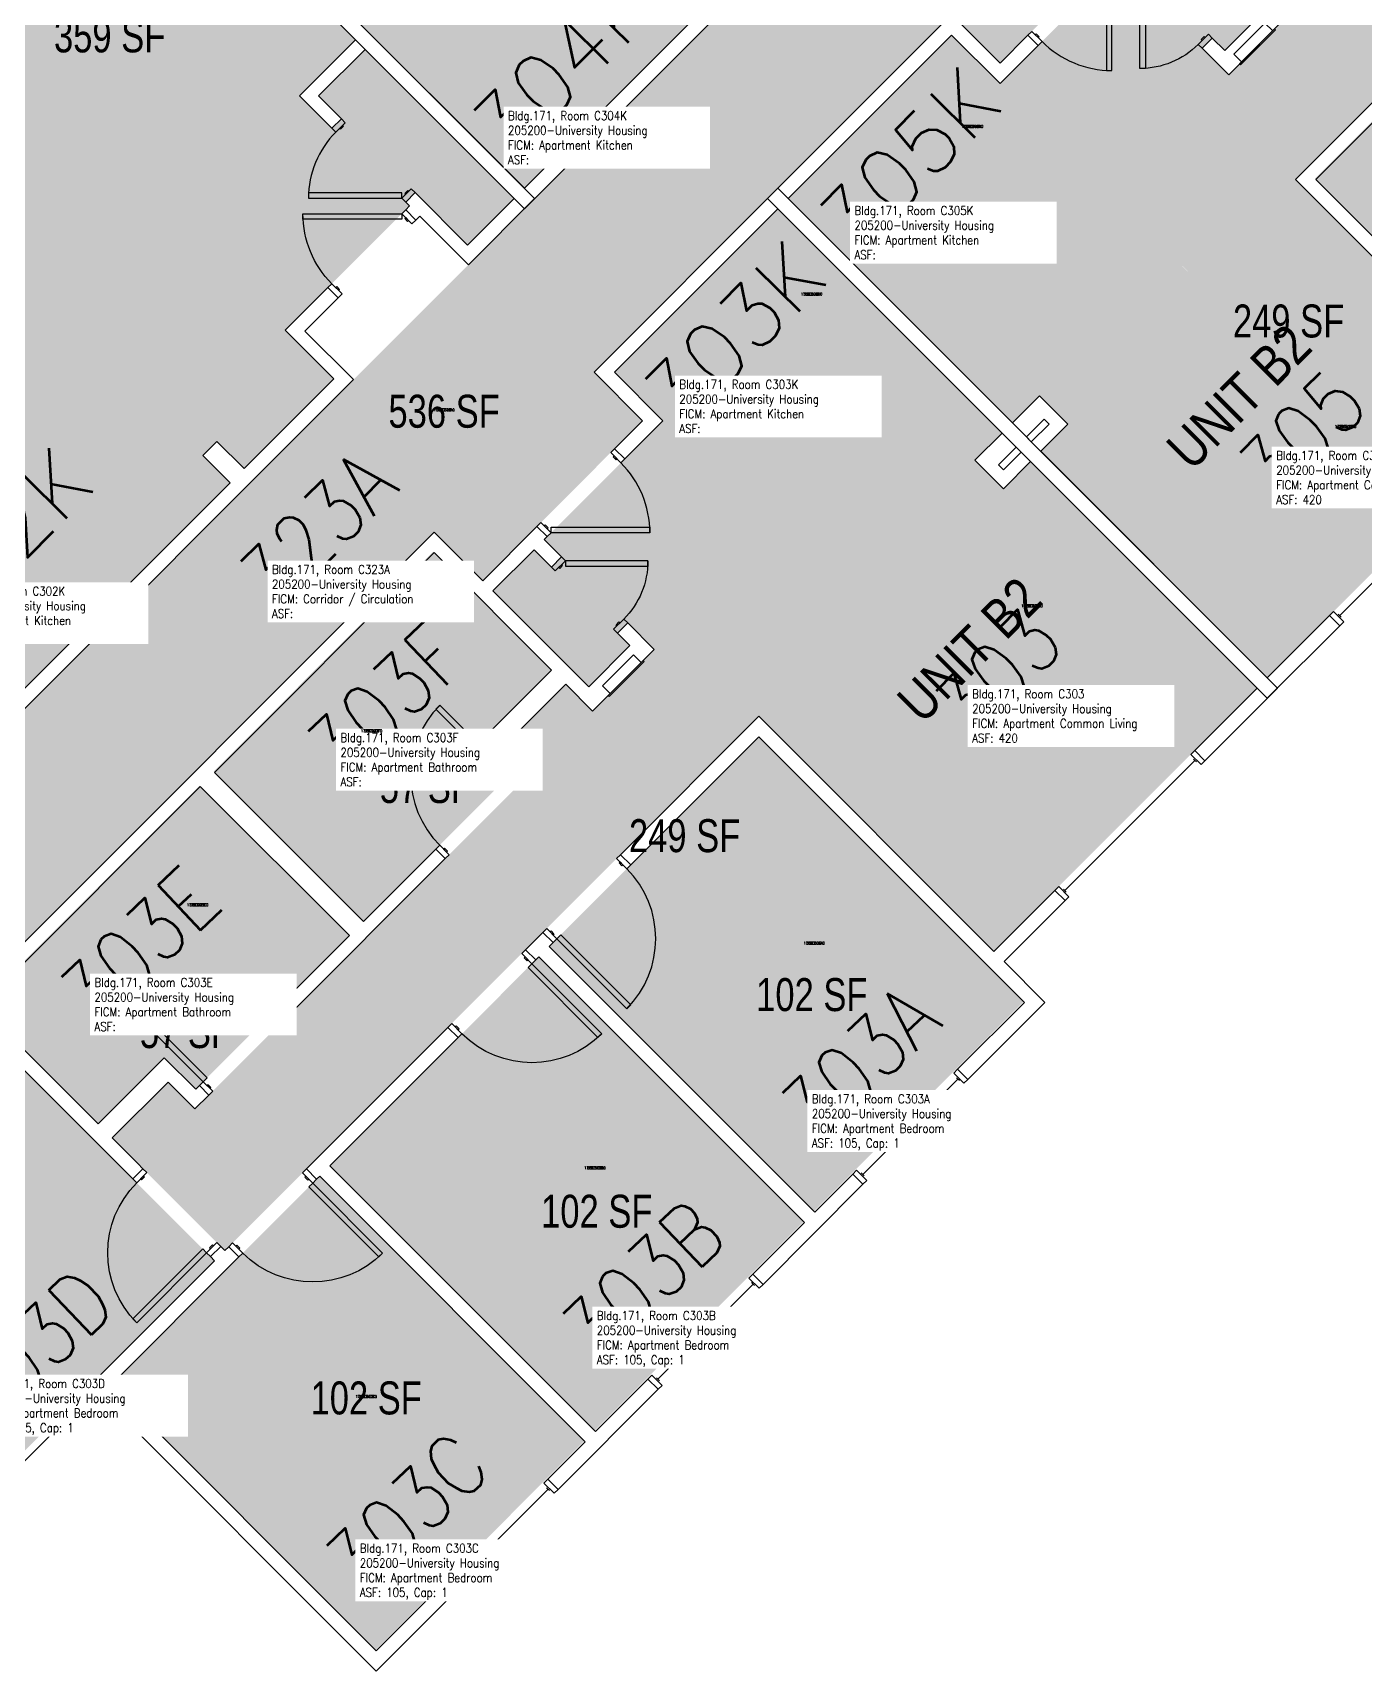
# Model space of a CAD drawing. Header units: inches. Extents: x 56 to 7496, y -2947 to 1470.
# Drawn here: x 684 to 1169, y 138 to 735 of the extents above; entities that cross this region are included whole.
import ezdxf
from ezdxf.enums import TextEntityAlignment as Align

# ---------------------------------------------------------------- set-up
doc = ezdxf.new("R2010")
doc.units = ezdxf.units.IN
doc.header["$LTSCALE"] = 48
doc.header["$MEASUREMENT"] = 0
for name, color, linetype in [('A-DOOR', 2, 'Continuous'), ('A-GLAZ', 1, 'Continuous'), ('A-IDEN-RNUM', 7, 'Continuous'), ('A-IDEN-SNUM', 4, 'Continuous'), ('A-IDEN-VNUM', 4, 'Continuous'), ('A-MISC', 1, 'Continuous'), ('A-WALL', 5, 'Continuous'), ('AREA-TEXT', 3, 'Continuous'), ('Rooms-Category-Color', 7, 'Continuous'), ('Rooms-College-Color', 7, 'Continuous'), ('Rooms-Department-Color', 7, 'Continuous'), ('Rooms-Division-Color', 7, 'Continuous'), ('Rooms-Information', 7, 'Continuous')]:
    doc.layers.add(name, color=color, linetype=linetype)
doc.styles.add('AREA', font='arial.ttf', dxfattribs={"width": 0.75, "height": 12})
doc.styles.add('ROOMSNUMBER', font='txt.shx', dxfattribs={"height": 0.03})
doc.styles.add('ROOMVNUMBER', font='simplex.shx', dxfattribs={"width": 0.85})
doc.styles.get("Standard").update_dxf_attribs({"font": 'ARIALN.TTF'})

msp = doc.modelspace()

# ---------------------------------------------------------------- hatches: boundary and pattern name
h = msp.add_hatch()
h.set_pattern_fill('ANSI31', color=256, style=0)
h.set_pattern_definition([(360, (988.2143, -209.6319), (-3e-14, -0.125), [])])
h.paths.add_polyline_path([(809.68, 437.67), (851.22, 479.2), (844.7, 485.71), (803.17, 444.18)], flags=9)
at = {"layer": 'Rooms-Category-Color', "true_color": 0xadadad}
msp.add_hatch(color=253, dxfattribs=at).paths.add_polyline_path([(569.7, 292.64), (829.94, 552.88), (847.62, 535.2), (905.83, 593.42), (888.16, 611.09), (1018.29, 741.23), (1035.97, 723.55), (1094.18, 781.76), (1076.5, 799.44), (1290.6, 1013.54), (1248.19, 1055.95), (385.25, 193.02), (427.68, 150.59), (448.18, 171.1), (447.73, 171.55), (568.91, 292.73), (569.35, 292.29)])
at = {"layer": 'Rooms-Category-Color', "true_color": 0x728ef3}
for points in [[(1050.8, 582.29), (1110.3, 641.79), (1035.97, 716.13), (1079.19, 759.35), (1085.52, 753.02), (1089.23, 756.73), (1082.9, 763.06), (1097.89, 778.05), (1132.8, 743.14), (1117.81, 728.15), (1113.27, 732.69), (1109.56, 728.98), (1119.23, 719.31), (1141.64, 741.72), (1131.83, 751.53), (1152.16, 771.86), (1161.97, 762.05), (1286.45, 886.53), (1276.63, 896.34), (1296.96, 916.67), (1337.98, 875.65), (1143.52, 681.2), (1229.08, 595.64), (1133.27, 499.83)], [(400.09, 393.14), (674.36, 667.41), (588.8, 752.97), (684.61, 848.78), (801.37, 732.02), (780.98, 711.63), (792.73, 699.87), (796.18, 703.32), (787.87, 711.63), (804.82, 728.58), (859.09, 674.3), (842.14, 657.36), (823.05, 676.45), (819.6, 673), (821.02, 671.59), (775.76, 626.33), (793.44, 608.65), (760.77, 575.99), (750.87, 585.89), (745.74, 580.76), (703.06, 623.44), (623.78, 544.16), (618.65, 549.28), (597.7, 528.34), (607.5, 518.53), (586.91, 497.94), (579.84, 505.01), (454.62, 379.79), (461.69, 372.72), (441.1, 352.13)], [(922.3, 737.52), (830.29, 829.53), (780.69, 779.93), (791.03, 769.59), (781.13, 759.69), (862.8, 678.02)], [(1323.69, 661.17), (1247.32, 584.81), (1150.63, 681.5), (1226.99, 757.87)], [(1018.29, 733.8), (1110.3, 641.79), (1060.7, 592.19), (1050.36, 602.53), (1040.46, 592.63), (958.79, 674.3)], [(895.58, 611.09), (987.59, 519.08), (1037.19, 568.68), (1026.85, 579.02), (1036.75, 588.92), (955.08, 670.59)], [(755.64, 570.86), (659.12, 474.34), (606.54, 526.92), (703.06, 623.44)], [(1047.09, 578.58), (987.59, 519.08), (913.26, 593.42), (870.04, 550.19), (876.36, 543.87), (872.65, 540.15), (866.32, 546.48), (851.33, 531.49), (886.25, 496.58), (901.24, 511.57), (896.69, 516.11), (900.41, 519.82), (910.08, 510.15), (887.66, 487.74), (877.85, 497.55), (857.52, 477.22), (867.33, 467.41), (742.86, 342.94), (733.05, 352.75), (712.72, 332.42), (753.73, 291.41), (948.18, 485.86), (1033.74, 400.3), (1129.56, 496.11)], [(749.62, 465.76), (829.62, 545.76), (872.72, 502.68), (848.68, 478.64), (860.17, 467.15), (804.21, 411.18)], [(968.19, 305.67), (1044.56, 382.04), (948.18, 478.44), (871.82, 402.07)], [(743.12, 350.1), (799.08, 406.06), (744.49, 460.63), (664.49, 380.63), (707.59, 337.55), (731.63, 361.59)], [(888.38, 225.86), (964.48, 301.96), (868.1, 398.36), (792, 322.25)], [(577.13, 292.64), (666.05, 203.73), (750.02, 287.69), (661.1, 376.61)], [(884.66, 222.15), (808.56, 146.05), (712.19, 242.44), (788.29, 318.54)]]:
    msp.add_hatch(color=171, dxfattribs=at).paths.add_polyline_path(points)
at = {"layer": 'Rooms-College-Color', "true_color": 0xadadad}
for points in [[(569.7, 292.64), (829.94, 552.88), (847.62, 535.2), (905.83, 593.42), (888.16, 611.09), (1018.29, 741.23), (1035.97, 723.55), (1094.18, 781.76), (1076.5, 799.44), (1290.6, 1013.54), (1248.19, 1055.95), (385.25, 193.02), (427.68, 150.59), (448.18, 171.1), (447.73, 171.55), (568.91, 292.73), (569.35, 292.29)], [(1050.8, 582.29), (1110.3, 641.79), (1035.97, 716.13), (1079.19, 759.35), (1085.52, 753.02), (1089.23, 756.73), (1082.9, 763.06), (1097.89, 778.05), (1132.8, 743.14), (1117.81, 728.15), (1113.27, 732.69), (1109.56, 728.98), (1119.23, 719.31), (1141.64, 741.72), (1131.83, 751.53), (1152.16, 771.86), (1161.97, 762.05), (1286.45, 886.53), (1276.63, 896.34), (1296.96, 916.67), (1337.98, 875.65), (1143.52, 681.2), (1229.08, 595.64), (1133.27, 499.83)], [(400.09, 393.14), (674.36, 667.41), (588.8, 752.97), (684.61, 848.78), (801.37, 732.02), (780.98, 711.63), (792.73, 699.87), (796.18, 703.32), (787.87, 711.63), (804.82, 728.58), (859.09, 674.3), (842.14, 657.36), (823.05, 676.45), (819.6, 673), (821.02, 671.59), (775.76, 626.33), (793.44, 608.65), (760.77, 575.99), (750.87, 585.89), (745.74, 580.76), (703.06, 623.44), (623.78, 544.16), (618.65, 549.28), (597.7, 528.34), (607.5, 518.53), (586.91, 497.94), (579.84, 505.01), (454.62, 379.79), (461.69, 372.72), (441.1, 352.13)], [(922.3, 737.52), (830.29, 829.53), (780.69, 779.93), (791.03, 769.59), (781.13, 759.69), (862.8, 678.02)], [(1323.69, 661.17), (1247.32, 584.81), (1150.63, 681.5), (1226.99, 757.87)], [(1018.29, 733.8), (1110.3, 641.79), (1060.7, 592.19), (1050.36, 602.53), (1040.46, 592.63), (958.79, 674.3)], [(895.58, 611.09), (987.59, 519.08), (1037.19, 568.68), (1026.85, 579.02), (1036.75, 588.92), (955.08, 670.59)], [(755.64, 570.86), (659.12, 474.34), (606.54, 526.92), (703.06, 623.44)], [(1047.09, 578.58), (987.59, 519.08), (913.26, 593.42), (870.04, 550.19), (876.36, 543.87), (872.65, 540.15), (866.32, 546.48), (851.33, 531.49), (886.25, 496.58), (901.24, 511.57), (896.69, 516.11), (900.41, 519.82), (910.08, 510.15), (887.66, 487.74), (877.85, 497.55), (857.52, 477.22), (867.33, 467.41), (742.86, 342.94), (733.05, 352.75), (712.72, 332.42), (753.73, 291.41), (948.18, 485.86), (1033.74, 400.3), (1129.56, 496.11)], [(749.62, 465.76), (829.62, 545.76), (872.72, 502.68), (848.68, 478.64), (860.17, 467.15), (804.21, 411.18)], [(968.19, 305.67), (1044.56, 382.04), (948.18, 478.44), (871.82, 402.07)], [(743.12, 350.1), (799.08, 406.06), (744.49, 460.63), (664.49, 380.63), (707.59, 337.55), (731.63, 361.59)], [(888.38, 225.86), (964.48, 301.96), (868.1, 398.36), (792, 322.25)], [(577.13, 292.64), (666.05, 203.73), (750.02, 287.69), (661.1, 376.61)], [(884.66, 222.15), (808.56, 146.05), (712.19, 242.44), (788.29, 318.54)]]:
    msp.add_hatch(color=253, dxfattribs=at).paths.add_polyline_path(points)
at = {"layer": 'Rooms-Department-Color', "true_color": 0xacacac}
msp.add_hatch(color=253, dxfattribs=at).paths.add_polyline_path([(569.7, 292.64), (829.94, 552.88), (847.62, 535.2), (905.83, 593.42), (888.16, 611.09), (1018.29, 741.23), (1035.97, 723.55), (1094.18, 781.76), (1076.5, 799.44), (1290.6, 1013.54), (1248.19, 1055.95), (385.25, 193.02), (427.68, 150.59), (448.18, 171.1), (447.73, 171.55), (568.91, 292.73), (569.35, 292.29)])
at = {"layer": 'Rooms-Department-Color', "true_color": 0x604aed}
for points in [[(1050.8, 582.29), (1110.3, 641.79), (1035.97, 716.13), (1079.19, 759.35), (1085.52, 753.02), (1089.23, 756.73), (1082.9, 763.06), (1097.89, 778.05), (1132.8, 743.14), (1117.81, 728.15), (1113.27, 732.69), (1109.56, 728.98), (1119.23, 719.31), (1141.64, 741.72), (1131.83, 751.53), (1152.16, 771.86), (1161.97, 762.05), (1286.45, 886.53), (1276.63, 896.34), (1296.96, 916.67), (1337.98, 875.65), (1143.52, 681.2), (1229.08, 595.64), (1133.27, 499.83)], [(400.09, 393.14), (674.36, 667.41), (588.8, 752.97), (684.61, 848.78), (801.37, 732.02), (780.98, 711.63), (792.73, 699.87), (796.18, 703.32), (787.87, 711.63), (804.82, 728.58), (859.09, 674.3), (842.14, 657.36), (823.05, 676.45), (819.6, 673), (821.02, 671.59), (775.76, 626.33), (793.44, 608.65), (760.77, 575.99), (750.87, 585.89), (745.74, 580.76), (703.06, 623.44), (623.78, 544.16), (618.65, 549.28), (597.7, 528.34), (607.5, 518.53), (586.91, 497.94), (579.84, 505.01), (454.62, 379.79), (461.69, 372.72), (441.1, 352.13)], [(922.3, 737.52), (830.29, 829.53), (780.69, 779.93), (791.03, 769.59), (781.13, 759.69), (862.8, 678.02)], [(1323.69, 661.17), (1247.32, 584.81), (1150.63, 681.5), (1226.99, 757.87)], [(1018.29, 733.8), (1110.3, 641.79), (1060.7, 592.19), (1050.36, 602.53), (1040.46, 592.63), (958.79, 674.3)], [(895.58, 611.09), (987.59, 519.08), (1037.19, 568.68), (1026.85, 579.02), (1036.75, 588.92), (955.08, 670.59)], [(755.64, 570.86), (659.12, 474.34), (606.54, 526.92), (703.06, 623.44)], [(1047.09, 578.58), (987.59, 519.08), (913.26, 593.42), (870.04, 550.19), (876.36, 543.87), (872.65, 540.15), (866.32, 546.48), (851.33, 531.49), (886.25, 496.58), (901.24, 511.57), (896.69, 516.11), (900.41, 519.82), (910.08, 510.15), (887.66, 487.74), (877.85, 497.55), (857.52, 477.22), (867.33, 467.41), (742.86, 342.94), (733.05, 352.75), (712.72, 332.42), (753.73, 291.41), (948.18, 485.86), (1033.74, 400.3), (1129.56, 496.11)], [(749.62, 465.76), (829.62, 545.76), (872.72, 502.68), (848.68, 478.64), (860.17, 467.15), (804.21, 411.18)], [(968.19, 305.67), (1044.56, 382.04), (948.18, 478.44), (871.82, 402.07)], [(743.12, 350.1), (799.08, 406.06), (744.49, 460.63), (664.49, 380.63), (707.59, 337.55), (731.63, 361.59)], [(888.38, 225.86), (964.48, 301.96), (868.1, 398.36), (792, 322.25)], [(577.13, 292.64), (666.05, 203.73), (750.02, 287.69), (661.1, 376.61)], [(884.66, 222.15), (808.56, 146.05), (712.19, 242.44), (788.29, 318.54)]]:
    msp.add_hatch(color=173, dxfattribs=at).paths.add_polyline_path(points)
at = {"layer": 'Rooms-Division-Color', "true_color": 0xadadad}
msp.add_hatch(color=253, dxfattribs=at).paths.add_polyline_path([(569.7, 292.64), (829.94, 552.88), (847.62, 535.2), (905.83, 593.42), (888.16, 611.09), (1018.29, 741.23), (1035.97, 723.55), (1094.18, 781.76), (1076.5, 799.44), (1290.6, 1013.54), (1248.19, 1055.95), (385.25, 193.02), (427.68, 150.59), (448.18, 171.1), (447.73, 171.55), (568.91, 292.73), (569.35, 292.29)])
at = {"layer": 'Rooms-Division-Color', "true_color": 0x604aed}
for points in [[(1050.8, 582.29), (1110.3, 641.79), (1035.97, 716.13), (1079.19, 759.35), (1085.52, 753.02), (1089.23, 756.73), (1082.9, 763.06), (1097.89, 778.05), (1132.8, 743.14), (1117.81, 728.15), (1113.27, 732.69), (1109.56, 728.98), (1119.23, 719.31), (1141.64, 741.72), (1131.83, 751.53), (1152.16, 771.86), (1161.97, 762.05), (1286.45, 886.53), (1276.63, 896.34), (1296.96, 916.67), (1337.98, 875.65), (1143.52, 681.2), (1229.08, 595.64), (1133.27, 499.83)], [(400.09, 393.14), (674.36, 667.41), (588.8, 752.97), (684.61, 848.78), (801.37, 732.02), (780.98, 711.63), (792.73, 699.87), (796.18, 703.32), (787.87, 711.63), (804.82, 728.58), (859.09, 674.3), (842.14, 657.36), (823.05, 676.45), (819.6, 673), (821.02, 671.59), (775.76, 626.33), (793.44, 608.65), (760.77, 575.99), (750.87, 585.89), (745.74, 580.76), (703.06, 623.44), (623.78, 544.16), (618.65, 549.28), (597.7, 528.34), (607.5, 518.53), (586.91, 497.94), (579.84, 505.01), (454.62, 379.79), (461.69, 372.72), (441.1, 352.13)], [(922.3, 737.52), (830.29, 829.53), (780.69, 779.93), (791.03, 769.59), (781.13, 759.69), (862.8, 678.02)], [(1323.69, 661.17), (1247.32, 584.81), (1150.63, 681.5), (1226.99, 757.87)], [(1018.29, 733.8), (1110.3, 641.79), (1060.7, 592.19), (1050.36, 602.53), (1040.46, 592.63), (958.79, 674.3)], [(895.58, 611.09), (987.59, 519.08), (1037.19, 568.68), (1026.85, 579.02), (1036.75, 588.92), (955.08, 670.59)], [(755.64, 570.86), (659.12, 474.34), (606.54, 526.92), (703.06, 623.44)], [(1047.09, 578.58), (987.59, 519.08), (913.26, 593.42), (870.04, 550.19), (876.36, 543.87), (872.65, 540.15), (866.32, 546.48), (851.33, 531.49), (886.25, 496.58), (901.24, 511.57), (896.69, 516.11), (900.41, 519.82), (910.08, 510.15), (887.66, 487.74), (877.85, 497.55), (857.52, 477.22), (867.33, 467.41), (742.86, 342.94), (733.05, 352.75), (712.72, 332.42), (753.73, 291.41), (948.18, 485.86), (1033.74, 400.3), (1129.56, 496.11)], [(749.62, 465.76), (829.62, 545.76), (872.72, 502.68), (848.68, 478.64), (860.17, 467.15), (804.21, 411.18)], [(968.19, 305.67), (1044.56, 382.04), (948.18, 478.44), (871.82, 402.07)], [(743.12, 350.1), (799.08, 406.06), (744.49, 460.63), (664.49, 380.63), (707.59, 337.55), (731.63, 361.59)], [(888.38, 225.86), (964.48, 301.96), (868.1, 398.36), (792, 322.25)], [(577.13, 292.64), (666.05, 203.73), (750.02, 287.69), (661.1, 376.61)], [(884.66, 222.15), (808.56, 146.05), (712.19, 242.44), (788.29, 318.54)]]:
    msp.add_hatch(color=173, dxfattribs=at).paths.add_polyline_path(points)

# ---------------------------------------------------------------- linework, layer by layer
at = {"layer": 'A-DOOR'}
for points in [[(1076.72, 756.88), (1074.72, 756.88), (1074.72, 720.88), (1076.72, 720.88)], [(1086.93, 751.6), (1088.93, 751.6), (1088.93, 721.6), (1086.93, 721.6)], [(1047.55, 735.14), (1046.14, 733.72), (1049.85, 730.01), (1051.27, 731.43)], [(1048.79, 733.9), (1049.15, 734.25), (1050.21, 733.19), (1049.85, 732.84)], [(1111.86, 734.1), (1113.27, 732.69), (1109.56, 728.98), (1108.14, 730.39)], [(1110.62, 732.87), (1110.27, 733.22), (1109.21, 732.16), (1109.56, 731.81)], [(797.59, 701.9), (796.18, 703.32), (792.73, 699.87), (794.15, 698.46)], [(796.62, 700.93), (796.97, 700.58), (795.91, 699.52), (795.56, 699.87)], [(818.19, 674.42), (818.19, 676.42), (784.19, 676.42), (784.19, 674.42)], [(821.63, 677.86), (823.05, 676.45), (819.6, 673), (818.19, 674.42)], [(820.66, 676.89), (820.31, 677.24), (819.25, 676.18), (819.6, 675.83)], [(818.17, 668.74), (818.17, 666.74), (782.17, 666.74), (782.17, 668.74)], [(821.88, 665.03), (823.29, 666.44), (819.58, 670.15), (818.17, 668.74)], [(820.64, 666.26), (820.29, 665.91), (819.23, 666.97), (819.58, 667.33)], [(796.42, 639.57), (795.01, 638.16), (791.3, 641.87), (792.71, 643.28)], [(795.19, 640.81), (795.54, 641.16), (794.48, 642.22), (794.13, 641.87)], [(894.25, 581.83), (895.66, 583.24), (899.37, 579.53), (897.96, 578.12)], [(895.48, 580.59), (895.13, 580.24), (896.19, 579.18), (896.54, 579.53)], [(868.79, 556.37), (867.38, 554.96), (871.09, 551.25), (872.5, 552.66)], [(870.03, 555.14), (870.38, 555.49), (871.44, 554.43), (871.09, 554.07)], [(872.5, 552.66), (872.5, 554.66), (908.5, 554.66), (908.5, 552.66)], [(874.07, 538.74), (872.65, 540.15), (876.36, 543.87), (877.78, 542.45)], [(875.3, 539.98), (875.66, 539.62), (876.72, 540.68), (876.36, 541.04)], [(877.78, 542.45), (877.78, 540.45), (907.78, 540.45), (907.78, 542.45)], [(895.28, 517.53), (896.69, 516.11), (900.41, 519.82), (898.99, 521.24)], [(896.52, 518.76), (896.16, 519.12), (897.22, 520.18), (897.58, 519.82)], [(857.42, 464.39), (856.01, 462.98), (830.55, 488.44), (831.96, 489.85)], [(860.87, 460.95), (862.28, 462.36), (858.83, 465.81), (857.42, 464.39)], [(859.9, 461.92), (859.54, 461.57), (858.48, 462.63), (858.83, 462.98)], [(835.41, 435.49), (834, 434.08), (830.55, 437.52), (831.96, 438.94)], [(834.44, 436.46), (834.79, 436.82), (833.73, 437.88), (833.38, 437.52)], [(896.39, 434.07), (897.8, 435.48), (901.51, 431.77), (900.1, 430.35)], [(897.63, 432.83), (897.27, 432.47), (898.33, 431.41), (898.69, 431.77)], [(870.93, 408.61), (869.52, 407.2), (873.23, 403.48), (874.64, 404.9)], [(872.17, 407.37), (872.52, 407.73), (873.58, 406.66), (873.23, 406.31)], [(874.64, 404.9), (876.06, 406.31), (901.51, 380.86), (900.1, 379.44)], [(861.83, 399.51), (863.24, 400.92), (866.95, 397.21), (865.54, 395.79)], [(863.07, 398.27), (862.71, 397.91), (863.77, 396.85), (864.13, 397.21)], [(865.54, 395.79), (864.13, 394.38), (889.58, 368.92), (891, 370.34)], [(745.87, 352.85), (747.29, 354.26), (721.83, 379.72), (720.42, 378.3)], [(774.78, 374.86), (776.19, 376.27), (772.74, 379.72), (771.33, 378.3)], [(773.81, 375.83), (773.45, 375.48), (772.39, 376.54), (772.74, 376.89)], [(836.37, 374.05), (834.96, 372.64), (838.67, 368.92), (840.08, 370.34)], [(837.61, 372.81), (837.96, 373.17), (839.02, 372.1), (838.67, 371.75)], [(749.32, 349.4), (747.91, 347.99), (744.46, 351.43), (745.87, 352.85)], [(748.35, 350.37), (748.7, 350.73), (747.64, 351.79), (747.29, 351.43)], [(725.36, 319.78), (723.94, 321.19), (720.23, 317.48), (721.65, 316.07)], [(724.12, 318.54), (724.47, 318.19), (723.41, 317.13), (723.06, 317.48)], [(782.01, 319.69), (783.43, 321.1), (787.14, 317.39), (785.73, 315.98)], [(783.25, 318.45), (782.9, 318.1), (783.96, 317.04), (784.31, 317.39)], [(785.73, 315.98), (784.31, 314.56), (809.77, 289.11), (811.18, 290.52)], [(750.81, 294.32), (752.23, 292.91), (748.52, 289.2), (747.1, 290.61)], [(749.58, 293.08), (749.22, 293.44), (748.16, 292.38), (748.52, 292.02)], [(756.56, 294.23), (755.14, 292.82), (758.86, 289.11), (760.27, 290.52)], [(757.8, 293), (758.15, 293.35), (759.21, 292.29), (758.86, 291.94)], [(747.1, 290.61), (745.69, 292.02), (720.23, 266.57), (721.65, 265.15)]]:
    msp.add_lwpolyline(points, close=True, dxfattribs=at)
for centre, radius, start, end in [((1076.72, 756.88), 36, 225, 270), ((818.19, 674.42), 34, 135, 180), ((872.5, 552.66), 36, 360, 45), ((857.42, 464.39), 36, 135, 225), ((874.64, 404.9), 36, 315, 45)]:
    msp.add_arc(centre, radius, start, end, dxfattribs=at)
at = {"layer": 'A-DOOR', "extrusion": (0, 0, -1)}
for centre, radius, start, end in [((-1086.93, 751.6), 30, 225, 270), ((-818.17, 668.74), 36, 315, 0), ((-877.78, 542.45), 30, 180, 225), ((-745.87, 352.85), 36, 45, 135), ((-865.54, 395.79), 36, 225, 315), ((-747.1, 290.61), 36, 315, 45), ((-785.73, 315.98), 36, 225, 315)]:
    msp.add_arc(centre, radius, start, end, dxfattribs=at)
at = {"layer": 'A-GLAZ'}
for p, q in [((1159.6, 522.45), (1206.98, 569.82)), ((1159.07, 522.98), (1160.13, 521.92)), ((1106.94, 469.78), (1059.56, 422.4)), ((1106.41, 470.31), (1107.47, 469.25)), ((1059.03, 422.93), (1060.09, 421.87)), ((1020.64, 353.79), (985.99, 319.14)), ((1020.11, 354.32), (1021.17, 353.26)), ((985.46, 319.67), (986.52, 318.61)), ((946.06, 279.21), (911.41, 244.56)), ((945.53, 279.74), (946.59, 278.68)), ((910.88, 245.09), (911.94, 244.03)), ((699.29, 233.25), (677.37, 211.33)), ((698.76, 233.78), (699.82, 232.72)), ((703.62, 233.87), (704.33, 233.16)), ((871.44, 204.59), (836.8, 169.94)), ((870.91, 205.12), (871.97, 204.06)), ((836.27, 170.47), (837.33, 169.41))]:
    msp.add_line(p, q, dxfattribs=at)
for points in [[(1161.11, 520.24), (1159.69, 518.82), (1155.98, 522.54), (1157.39, 523.95)], [(1109.15, 468.28), (1110.56, 469.69), (1106.85, 473.4), (1105.43, 471.99)], [(1061.06, 420.19), (1059.65, 418.78), (1055.94, 422.49), (1057.35, 423.91)], [(1022.85, 352.28), (1024.26, 353.7), (1020.55, 357.41), (1019.14, 356)], [(987.5, 316.93), (986.08, 315.52), (982.37, 319.23), (983.78, 320.64)], [(948.27, 277.71), (949.69, 279.12), (945.97, 282.83), (944.56, 281.42)], [(912.92, 242.35), (911.5, 240.94), (907.79, 244.65), (909.2, 246.06)], [(701.5, 231.75), (702.91, 233.16), (699.2, 236.88), (697.78, 235.46)], [(873.65, 203.09), (875.07, 204.5), (871.36, 208.21), (869.94, 206.8)], [(838.3, 167.73), (836.88, 166.32), (833.17, 170.03), (834.59, 171.45)]]:
    msp.add_lwpolyline(points, close=True, dxfattribs=at)
at = {"layer": 'A-MISC'}
for points in [[(1123.93, 724.01), (1121.1, 726.84), (1132.42, 738.15), (1135.25, 735.32)], [(905.37, 505.45), (902.54, 508.28), (891.23, 496.97), (894.06, 494.14)]]:
    msp.add_lwpolyline(points, dxfattribs=at)
for points in [[(1123.22, 723.3), (1123.58, 722.95), (1136.31, 735.68), (1135.95, 736.03)], [(906.08, 506.16), (906.43, 505.8), (893.7, 493.08), (893.35, 493.43)]]:
    msp.add_lwpolyline(points, close=True, dxfattribs=at)
at = {"layer": 'A-WALL'}
for p, q in [((866.51, 674.3), (684.61, 856.21)), ((862.8, 670.59), (680.9, 852.5)), ((684.61, 848.78), (801.37, 732.02)), ((781.13, 759.69), (862.8, 678.02)), ((1018.29, 741.23), (951.37, 674.3)), ((1035.97, 723.55), (1018.29, 741.23)), ((1132.8, 743.14), (1117.81, 728.15)), ((1119.23, 719.31), (1141.64, 741.72)), ((929.72, 737.52), (862.8, 670.59)), ((862.8, 678.02), (922.3, 737.52)), ((958.79, 674.3), (1018.29, 733.8)), ((1018.29, 733.8), (1035.97, 716.13)), ((1046.14, 733.72), (1035.97, 723.55)), ((1049.85, 730.01), (1046.14, 733.72)), ((801.37, 732.02), (780.98, 711.63)), ((787.87, 711.63), (804.82, 728.58)), ((804.82, 728.58), (859.09, 674.3)), ((1035.97, 716.13), (1049.85, 730.01)), ((1113.27, 732.69), (1109.56, 728.98)), ((1109.56, 728.98), (1119.23, 719.31)), ((1117.81, 728.15), (1113.27, 732.69)), ((1193.9, 731.58), (1143.52, 681.2)), ((1150.95, 681.2), (1197.62, 727.87)), ((780.98, 711.63), (792.73, 699.87)), ((796.18, 703.32), (787.87, 711.63)), ((792.73, 699.87), (796.18, 703.32)), ((1143.52, 681.2), (1229.08, 595.64)), ((1247.64, 584.5), (1150.95, 681.2)), ((823.05, 676.45), (819.6, 673)), ((842.14, 657.36), (823.05, 676.45)), ((859.09, 674.3), (842.14, 657.36)), ((842.41, 650.2), (866.51, 674.3)), ((888.16, 611.09), (955.08, 678.02)), ((951.37, 674.3), (1133.27, 492.4)), ((955.08, 678.02), (1136.98, 496.11)), ((1040.46, 592.63), (958.79, 674.3)), ((821.02, 671.59), (819.58, 670.15)), ((819.58, 670.15), (823.29, 666.44)), ((819.6, 673), (821.02, 671.59)), ((823.29, 666.44), (824.73, 667.87)), ((824.73, 667.87), (842.41, 650.2)), ((955.08, 670.59), (895.58, 611.09)), ((1036.75, 588.92), (955.08, 670.59)), ((791.3, 641.87), (775.76, 626.33)), ((782.92, 626.07), (795.01, 638.16)), ((795.01, 638.16), (791.3, 641.87)), ((775.76, 626.33), (793.44, 608.65)), ((800.6, 608.39), (782.92, 626.07)), ((492.28, 300.07), (800.6, 608.39)), ((793.44, 608.65), (760.77, 575.99)), ((905.83, 593.42), (888.16, 611.09)), ((895.58, 611.09), (913.26, 593.42)), ((1050.36, 602.53), (1040.46, 592.63)), ((1060.7, 592.19), (1050.36, 602.53)), ((895.66, 583.24), (905.83, 593.42)), ((913.26, 593.42), (899.37, 579.53)), ((1045.59, 587.51), (1052.04, 593.96)), ((1053.81, 592.19), (1047.36, 585.74)), ((1050.8, 582.29), (1060.7, 592.19)), ((1052.04, 593.96), (1053.81, 592.19)), ((750.87, 585.89), (745.74, 580.76)), ((760.77, 575.99), (750.87, 585.89)), ((1026.85, 579.02), (1036.75, 588.92)), ((1047.36, 585.74), (1045.59, 587.51)), ((745.74, 580.76), (755.64, 570.86)), ((899.37, 579.53), (895.66, 583.24)), ((1037.19, 568.68), (1026.85, 579.02)), ((1041.88, 583.79), (1035.42, 577.34)), ((1037.19, 575.57), (1043.64, 582.03)), ((1047.09, 578.58), (1037.19, 568.68)), ((1043.64, 582.03), (1041.88, 583.79)), ((1129.56, 496.11), (1047.09, 578.58)), ((1133.27, 499.83), (1050.8, 582.29)), ((1035.42, 577.34), (1037.19, 575.57)), ((755.64, 570.86), (659.12, 474.34)), ((847.62, 535.2), (867.38, 554.96)), ((867.38, 554.96), (871.09, 551.25)), ((660.66, 383.6), (829.94, 552.88)), ((829.94, 552.88), (847.62, 535.2)), ((871.09, 551.25), (870.04, 550.19)), ((870.04, 550.19), (876.36, 543.87)), ((829.94, 545.46), (749.94, 465.45)), ((872.72, 502.68), (829.94, 545.46)), ((866.32, 546.48), (851.33, 531.49)), ((872.65, 540.15), (866.32, 546.48)), ((876.36, 543.87), (872.65, 540.15)), ((851.33, 531.49), (886.25, 496.58)), ((896.69, 516.11), (900.41, 519.82)), ((900.41, 519.82), (910.08, 510.15)), ((1155.98, 522.54), (1133.27, 499.83)), ((1133.27, 492.4), (1159.69, 518.82)), ((1159.69, 518.82), (1155.98, 522.54)), ((901.24, 511.57), (896.69, 516.11)), ((886.25, 496.58), (901.24, 511.57)), ((910.08, 510.15), (887.66, 487.74)), ((848.68, 478.64), (872.72, 502.68)), ((877.85, 497.55), (857.52, 477.22)), ((887.66, 487.74), (877.85, 497.55)), ((1106.85, 473.4), (1129.56, 496.11)), ((1136.98, 496.11), (1110.56, 469.69)), ((897.8, 435.48), (948.18, 485.86)), ((948.18, 485.86), (1033.74, 400.3)), ((860.17, 467.15), (848.68, 478.64)), ((857.52, 477.22), (867.33, 467.41)), ((948.18, 478.44), (901.51, 431.77)), ((1044.88, 381.74), (948.18, 478.44)), ((1110.56, 469.69), (1106.85, 473.4)), ((749.94, 465.45), (804.21, 411.18)), ((858.83, 465.81), (860.17, 467.15)), ((862.28, 462.36), (858.83, 465.81)), ((867.33, 467.41), (862.28, 462.36)), ((744.81, 460.33), (664.81, 380.33)), ((799.08, 406.06), (744.81, 460.33)), ((804.21, 411.18), (830.55, 437.52)), ((830.55, 437.52), (834, 434.08)), ((901.51, 431.77), (897.8, 435.48)), ((834, 434.08), (776.19, 376.27)), ((1033.74, 400.3), (1055.94, 422.49)), ((1059.65, 418.78), (1037.46, 396.59)), ((1055.94, 422.49), (1059.65, 418.78)), ((772.74, 379.72), (799.08, 406.06)), ((863.24, 400.92), (869.52, 407.2)), ((869.52, 407.2), (873.23, 403.48)), ((866.95, 397.21), (863.24, 400.92)), ((873.23, 403.48), (871.82, 402.07)), ((871.82, 402.07), (968.51, 305.37)), ((868.1, 398.36), (866.95, 397.21)), ((964.8, 301.66), (868.1, 398.36)), ((1037.46, 396.59), (1052.31, 381.74)), ((1020.55, 357.41), (1044.88, 381.74)), ((1052.31, 381.74), (1024.26, 353.7)), ((718.37, 319.34), (661.1, 376.61)), ((664.81, 380.33), (707.59, 337.55)), ((776.19, 376.27), (772.74, 379.72)), ((783.43, 321.1), (834.96, 372.64)), ((834.96, 372.64), (838.67, 368.92)), ((838.67, 368.92), (792, 322.25)), ((707.59, 337.55), (731.63, 361.59)), ((731.63, 361.59), (743.12, 350.1)), ((733.05, 352.75), (712.72, 332.42)), ((742.86, 342.94), (733.05, 352.75)), ((1024.26, 353.7), (1020.55, 357.41)), ((747.91, 347.99), (742.86, 342.94)), ((743.12, 350.1), (744.46, 351.43)), ((744.46, 351.43), (747.91, 347.99)), ((712.72, 332.42), (722.09, 323.05)), ((722.09, 323.05), (723.94, 321.19)), ((792, 322.25), (888.7, 225.56)), ((720.23, 317.48), (718.37, 319.34)), ((723.94, 321.19), (720.23, 317.48)), ((787.14, 317.39), (783.43, 321.1)), ((788.29, 318.54), (787.14, 317.39)), ((884.99, 221.84), (788.29, 318.54)), ((968.51, 305.37), (982.37, 319.23)), ((982.37, 319.23), (986.08, 315.52)), ((986.08, 315.52), (949.69, 279.12)), ((945.97, 282.83), (964.8, 301.66)), ((748.52, 289.2), (752.23, 292.91)), ((752.23, 292.91), (753.73, 291.41)), ((753.73, 291.41), (755.14, 292.82)), ((755.14, 292.82), (758.86, 289.11)), ((705.2, 242.88), (750.02, 287.69)), ((758.86, 289.11), (712.19, 242.44)), ((750.02, 287.69), (748.52, 289.2)), ((949.69, 279.12), (945.97, 282.83)), ((888.7, 225.56), (907.79, 244.65)), ((907.79, 244.65), (911.5, 240.94)), ((699.2, 236.88), (705.2, 242.88)), ((708.47, 238.73), (702.91, 233.16)), ((808.88, 138.32), (708.47, 238.73)), ((712.19, 242.44), (808.88, 145.74)), ((911.5, 240.94), (875.07, 204.5)), ((702.91, 233.16), (699.2, 236.88)), ((871.36, 208.21), (884.99, 221.84)), ((875.07, 204.5), (871.36, 208.21)), ((808.88, 145.74), (833.17, 170.03)), ((833.17, 170.03), (836.88, 166.32)), ((836.88, 166.32), (808.88, 138.32))]:
    msp.add_line(p, q, dxfattribs=at)

# ---------------------------------------------------------------- texts
at = {"layer": 'A-IDEN-RNUM', "style": 'ROOMSNUMBER', "width": 0.85}
for s, p in [('0305-K0', (1025.93, 700.55)), ('0303-K0', (967.34, 639.5)), ('0323-A0', (833.58, 597.38)), ('0305-00', (1161.79, 591.29)), ('0303-00', (1047.65, 526.04)), ('0303-F0', (807.18, 480.55)), ('0303-E0', (743.81, 417.24)), ('0303-A0', (968.28, 403.29)), ('0303-B0', (888.48, 321.48)), ('0303-C0', (805.21, 238.28))]:
    msp.add_text(s, height=1, dxfattribs=at).set_placement(p, align=Align.MIDDLE_CENTER)
at = {"layer": 'A-IDEN-SNUM', "style": 'ROOMSNUMBER', "width": 0.85}
for s, p in [('1710C305K0', (1025.93, 700.55)), ('1710C303K0', (967.34, 639.5)), ('1710C323A0', (833.58, 597.38)), ('1710C30500', (1161.79, 591.29)), ('1710C30300', (1047.65, 526.04)), ('1710C303F0', (807.18, 480.55)), ('1710C303E0', (743.81, 417.24)), ('1710C303A0', (968.28, 403.29)), ('1710C303B0', (888.48, 321.48)), ('1710C303C0', (805.21, 238.28))]:
    msp.add_text(s, height=1, dxfattribs=at).set_placement(p, align=Align.MIDDLE_CENTER)
at = {"layer": 'A-IDEN-VNUM', "style": 'ROOMVNUMBER'}
for s, p in [('304K', (876.74, 722.86)), ('305K', (1002.88, 688.32)), ('303K', (939.12, 625.06)), ('302K', (672.23, 549.83))]:
    msp.add_text(s, height=22.5, rotation=45.27802, dxfattribs=at).set_placement(p, align=Align.MIDDLE_CENTER)
at = {"layer": 'A-IDEN-VNUM', "style": 'ROOMVNUMBER', "width": 0.85}
for s, rotation, p in [('305', 45, (1145.96, 588.45)), ('323A', 45, (787.4, 554.04)), ('303F', 43.54065, (812.18, 491.45)), ('303', 45, (1035.28, 501.66)), ('303E', 43.54065, (722.61, 402.36)), ('303A', 43.54065, (984.8, 359.85)), ('303B', 43.54065, (905.84, 280.37)), ('303D', 43.54065, (683.45, 255.63)), ('303C', 43.54065, (819.89, 196.01))]:
    msp.add_text(s, height=22.5, rotation=rotation, dxfattribs=at).set_placement(p, align=Align.MIDDLE_CENTER)
at = {"layer": 'A-MISC'}
for p in [(1128.05, 597.05), (1029.96, 504.96)]:
    msp.add_text('UNIT B2', height=14.4, rotation=45, dxfattribs=at).set_placement(p, align=Align.CENTER)
at = {"layer": 'AREA-TEXT', "style": 'AREA', "width": 0.75}
for s, p in [('359 SF', (711.8, 733.48)), ('75 SF', (1034.55, 663)), ('249 SF', (1141.03, 629.72)), ('536 SF', (833.58, 596.88)), ('75 SF', (966.39, 594.84)), ('57 SF', (826.93, 460.3)), ('249 SF', (921.14, 442.41)), ('102 SF', (967.46, 384.57)), ('57 SF', (739.57, 371.11)), ('102 SF', (889.16, 305.72)), ('102 SF', (805.21, 237.78))]:
    msp.add_text(s, height=12, dxfattribs=at).set_placement(p, align=Align.MIDDLE_CENTER)

# ---------------------------------------------------------------- next in the draw order: texts
at = {"layer": 'Rooms-Information', "char_height": 3.2143, "width": 72, "attachment_point": 7, "style": 'ROOMVNUMBER', "bg_fill": 3, "box_fill_scale": 1.5, "bg_fill_color": 256, "bg_fill_true_color": 13158600, "bg_fill_transparency": 0}
for s, insert in [('Bldg.171, Room C304K^M^J205200-University Housing^M^JFICM: Apartment Kitchen^M^JASF: ', (856.83, 686.78)), ('Bldg.171, Room C305K^M^J205200-University Housing^M^JFICM: Apartment Kitchen^M^JASF: ', (982.98, 652.23)), ('Bldg.171, Room C303K^M^J205200-University Housing^M^JFICM: Apartment Kitchen^M^JASF: ', (919.22, 588.97)), ('Bldg.171, Room C305^M^J205200-University Housing^M^JFICM: Apartment Common Living^M^JASF: 420', (1136.53, 563.11)), ('Bldg.171, Room C323A^M^J205200-University Housing^M^JFICM: Corridor / Circulation^M^JASF: ', (770.89, 521.61)), ('Bldg.171, Room C302K^M^J205200-University Housing^M^JFICM: Apartment Kitchen^M^JASF: ', (652.33, 513.74)), ('Bldg.171, Room C303^M^J205200-University Housing^M^JFICM: Apartment Common Living^M^JASF: 420', (1025.84, 476.32)), ('Bldg.171, Room C303F^M^J205200-University Housing^M^JFICM: Apartment Bathroom^M^JASF: ', (795.83, 460.4)), ('Bldg.171, Room C303E^M^J205200-University Housing^M^JFICM: Apartment Bathroom^M^JASF: ', (706.26, 371.31)), ('Bldg.171, Room C303A^M^J205200-University Housing^M^JFICM: Apartment Bedroom^M^JASF: 105, Cap: 1', (967.46, 327.86)), ('Bldg.171, Room C303B^M^J205200-University Housing^M^JFICM: Apartment Bedroom^M^JASF: 105, Cap: 1', (889.16, 249.01)), ('Bldg.171, Room C303D^M^J205200-University Housing^M^JFICM: Apartment Bedroom^M^JASF: 105, Cap: 1', (666.77, 224.26)), ('Bldg.171, Room C303C^M^J205200-University Housing^M^JFICM: Apartment Bedroom^M^JASF: 105, Cap: 1', (802.88, 164.33))]:
    msp.add_mtext(s, dxfattribs=dict(at, insert=insert))

doc.saveas('drawing.dxf')
